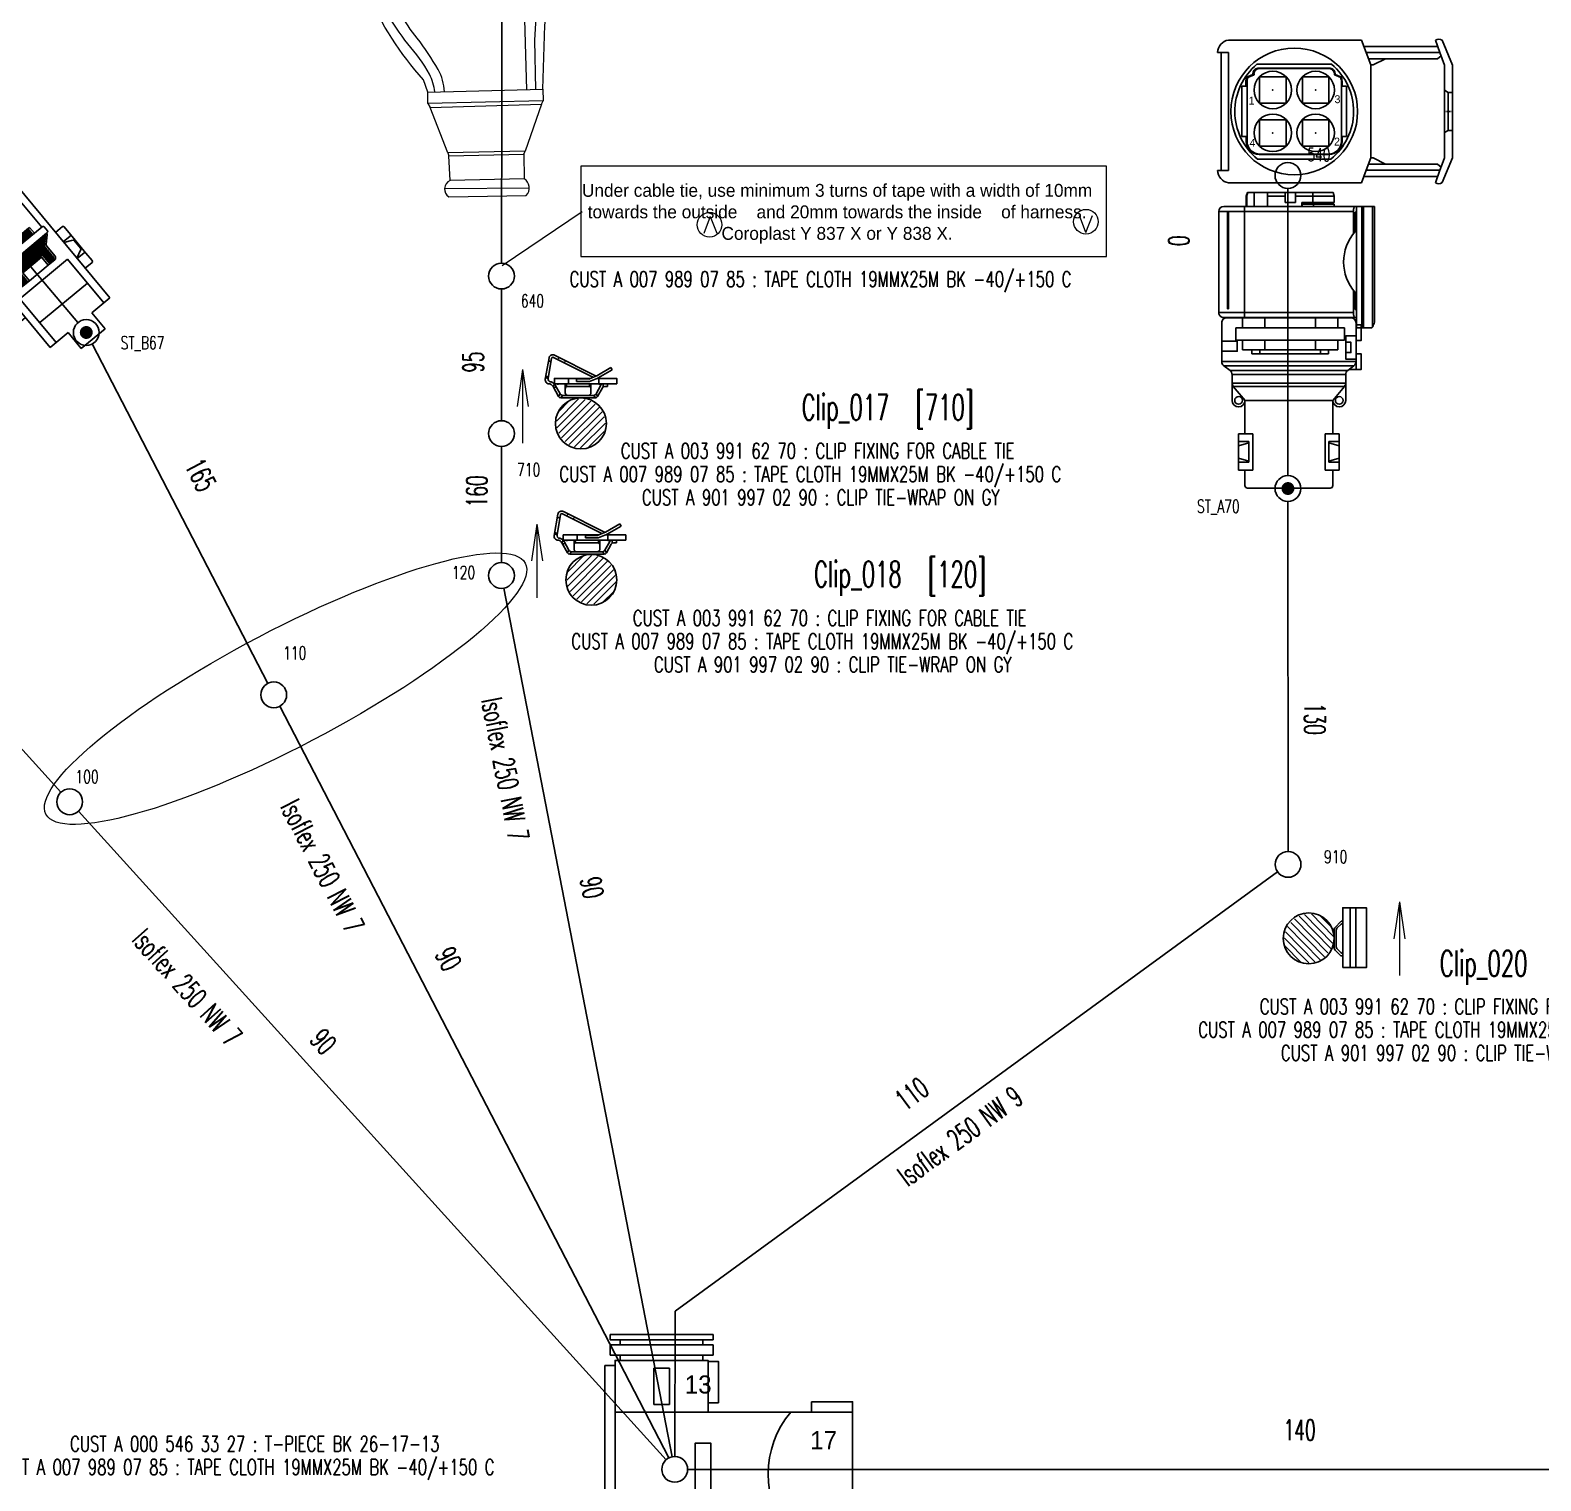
# Model space of a CAD drawing. Extents: x 69 to 1887, y 24 to 936.
# Drawn here: x 233.1 to 525.7, y 458.8 to 739.8 of the extents above; entities that cross this region are included whole.
import ezdxf

# ---------------------------------------------------------------- set-up
doc = ezdxf.new("R2010")
doc.units = 0
doc.linetypes.add('DOT', pattern=[0.25, 0, -0.25])
doc.layers.get('0').update_dxf_attribs({"linetype": 'CONTINUOUS'})
for name, color, linetype in [('LAYER_0', 7, 'CONTINUOUS'), ('SELECTION', 7, 'CONTINUOUS'), ('SYMBOLS', 7, 'CONTINUOUS')]:
    doc.layers.add(name, color=color, linetype=linetype)
doc.styles.add('HS-BUNDLE-DIMENSION', font='ROMANS.SHX', dxfattribs={"width": 0.6, "height": 4})
doc.styles.add('HS-COMP-DESCRIPTION', font='ROMANS.SHX', dxfattribs={"width": 0.6, "height": 5})
doc.styles.add('HS-NODE', font='ROMANS.SHX', dxfattribs={"width": 0.7, "height": 2.5})
doc.styles.add('HS-PART-NO', font='ROMANS.SHX', dxfattribs={"width": 0.7, "height": 3})
doc.linetypes.add('ISOFLEX 250 NW 7', pattern='A,0.0001,-0.35,["=",Standard,S=1,R=0,X=-0.35,Y=-0.5],-0.35', length=0.7001)
doc.linetypes.add('ISOFLEX 250 NW 9', pattern='A,0.0001,-0.35,["=",Standard,S=1,R=0,X=-0.35,Y=-0.5],-0.35', length=0.7001)
doc.linetypes.add('PFA Top 260 NW 17', pattern='A,0.0001,-0.2,[132,ltypeshp.shx,S=0.2,R=0,X=-0.2,Y=0],-0.2', length=0.4001)

# ---------------------------------------------------------------- blocks, each defined once
blk = doc.blocks.new('P00110871B')
at = {"layer": 'LAYER_0', "color": 7}
for points in [[(6.69, 6.1), (6.88, 5.66)], [(7.48, 6.03), (6.96, 6.27)], [(7.48, 6.03), (8.5, 6.03), (8.5, -0.9)], [(8.65, 7.73), (8.48, 7.21)], [(8.53, 7.2), (8.96, 7.16)], [(8.97, 7.67), (8.79, 7.18)], [(11.94, 7.15), (11.76, 6.67)], [(2.58, -3.16), (-3.96, 3.38)], [(-3.29, 4.12), (3.31, -2.48)], [(3.9, -1.65), (-2.46, 4.7)], [(-1.46, 5.13), (4.32, -0.66)], [(4.53, 0.55), (-0.26, 5.34)], [(1.35, 5.14), (4.34, 2.15)], [(4.74, 4.78), (4.74, -1.91)], [(5.24, 4.48), (4.74, 4.78)], [(5, 5.22), (5.5, 4.92)], [(5.24, 4.48), (5.24, -1.61)], [(5.5, 4.92), (7.2, 5.83)], [(7.48, 3.68), (6.91, 3.69)], [(6.98, -0.57), (6.98, 3.43)], [(7.49, 5.75), (7.41, 5.49)], [(8.5, 3.31), (7.48, 3.31)], [(11.94, 3.8), (11.56, 4.17)], [(12.56, 5.03), (12.18, 5.41)], [(-4.95, 0.13), (-0.68, -4.14)], [(0.64, -4.05), (-4.85, 1.44)], [(-4.5, 2.51), (1.7, -3.69)], [(7.9, -0.76), (7.9, 1.71)], [(7.9, 1.71), (8.4, 1.71)], [(8.4, 0.08), (8.4, 1.71)], [(8.4, 0.08), (8.4, -0.66)], [(-2.61, -3.62), (-4.43, -1.8)], [(4.74, -1.91), (5.24, -1.61)], [(5.5, -2.05), (5, -2.35)], [(5.5, -2.05), (7.2, -2.97)], [(7.48, -0.82), (6.91, -0.81)], [(7.43, -2.9), (7.48, -3.06)], [(8.5, -2.59), (7.48, -2.59)], [(8.59, -2.38), (7.9, -0.76)], [(8.63, -1.2), (8.4, -0.64)], [(8.5, -3.16), (8.5, -2.18)], [(8.59, -2.38), (8.62, -2.45)], [(9.05, -2.19), (8.63, -1.2)], [(8.93, -1.07), (8.74, -1.46)], [(7.48, -3.42), (6.88, -3.42)], [(6.97, -4.27), (6.97, -3.71)], [(6.97, -4.27), (7.48, -4.27)], [(8.5, -3.16), (8.5, -6.07), (7.98, -6.07)]]:
    blk.add_lwpolyline(points, dxfattribs=at)
blk.add_circle((-0.21, 0.59), 4.93, dxfattribs=at)
for centre, radius, start, end in [((6.67, 6.91), 1.2, 296.11, 348.06), ((8.36, 6.71), 0.517, 70.193, 185.14), ((5.24, 4.78), 0.5, 118.52, 180), ((5.74, 4.48), 0.5, 118.46, 180), ((6.48, 3.43), 0.5, 0, 90), ((7.89, 5.35), 0.5, 163.91, 212.2), ((5.24, -1.91), 0.5, 180, 241.62), ((5.74, -1.61), 0.5, 180, 241.59), ((6.48, -0.57), 0.5, 270, 0), ((7.9, -2.73), 0.5, 147.09, 200.58), ((6.47, -3.71), 0.5, 0, 61.508), ((6.98, -3.42), 0.5, 0, 61.501)]:
    blk.add_arc(centre, radius, start, end, dxfattribs=at)
at = {"layer": 'SYMBOLS', "color": 7}
for points in [[(5, 5.22), (6.96, 6.27)], [(7.48, -0.82), (7.48, 6.03)], [(8.36, 7.78), (12.5, 7.05)], [(12.58, 6.2), (8.93, -1.07)], [(8.96, 7.16), (12.4, 6.56)], [(13.03, 5.98), (9.04, -1.94)], [(5.74, 3.93), (6.48, 3.93)], [(6.48, 3.93), (7.23, 3.93)], [(5, -2.35), (6.71, -3.27)], [(5.74, -1.07), (6.48, -1.07)], [(6.48, -1.07), (7.23, -1.07)], [(7.48, -3.42), (7.48, -0.82)], [(10.2, -5.18), (8.62, -2.45)], [(9.05, -2.19), (10.63, -4.93)], [(7.48, -4.29), (7.48, -3.42)], [(7.48, -6.07), (7.48, -4.29)], [(10.63, -4.93), (10.2, -5.18)], [(7.48, -6.07), (7.98, -6.07)]]:
    blk.add_lwpolyline(points, dxfattribs=at)
for centre, radius, start, end in [((6.48, 7.15), 1, 298.59, 0), ((8.23, 7.04), 0.75, 80.086, 180), ((12.36, 6.31), 0.25, 333.3, 79.721), ((12.36, 6.32), 0.75, 333.24, 79.392), ((5.74, 3.43), 0.5, 90, 180), ((7.23, 3.68), 0.25, 0, 90), ((5.74, -0.57), 0.5, 180, 270), ((7.23, -0.82), 0.25, 270, 0), ((9.27, -2.06), 0.25, 152.08, 210.08)]:
    blk.add_arc(centre, radius, start, end, dxfattribs=at)
blk = doc.blocks.new('P00110871A')
at = {"layer": 'LAYER_0', "color": 7}
for points in [[(-8.58, 4.35), (-8.58, 7.25), (-8.05, 7.25)], [(-9.12, 3.37), (-8.7, 2.39)], [(-8.66, 3.57), (-8.69, 3.63)], [(-8.66, 3.57), (-7.98, 1.95)], [(-8.58, 4.35), (-8.58, 3.37)], [(-8.58, 3.78), (-7.55, 3.78)], [(-7.04, 5.46), (-7.55, 5.46)], [(-7.55, 4.61), (-6.95, 4.61)], [(-7.5, 4.09), (-7.55, 4.24)], [(-5.58, 3.24), (-7.27, 4.16)], [(-7.04, 5.46), (-7.04, 4.9)], [(-5.58, 3.24), (-5.08, 3.54)], [(-4.81, 3.1), (-5.31, 2.8)], [(-4.81, -3.59), (-4.81, 3.1)], [(2.92, -3.46), (-3.62, 3.09)], [(-2.95, 3.82), (3.65, -2.77)], [(4.24, -1.95), (-2.12, 4.41)], [(-1.12, 4.83), (4.66, -0.95)], [(4.87, 0.25), (0.08, 5.04)], [(1.69, 4.84), (4.68, 1.85)], [(-9, 2.25), (-8.82, 2.65)], [(-8.7, 2.39), (-8.47, 1.83)], [(-7.55, -4.84), (-8.58, -4.84), (-8.58, 2.08)], [(-8.48, 1.11), (-8.48, 1.84)], [(-8.48, 1.11), (-8.48, -0.52)], [(-7.98, 1.95), (-7.98, -0.52)], [(-7.55, 2), (-6.98, 2)], [(-7.05, 1.75), (-7.05, -2.25)], [(-5.31, -3.29), (-5.31, 2.8)], [(0.98, -4.34), (-4.51, 1.15)], [(-4.16, 2.21), (2.04, -3.99)], [(-12.01, -2.62), (-11.64, -2.99)], [(-8.58, -2.13), (-7.55, -2.13)], [(-7.98, -0.52), (-8.48, -0.52)], [(-7.55, -2.5), (-6.98, -2.5)], [(-4.61, -0.17), (-0.34, -4.44)], [(-2.27, -3.92), (-4.09, -2.1)], [(-12.63, -3.85), (-12.26, -4.22)], [(-12.01, -5.96), (-11.83, -5.48)], [(-7.56, -4.56), (-7.48, -4.3)], [(-7.55, -4.84), (-7.03, -5.09)], [(-5.58, -3.73), (-7.27, -4.65)], [(-6.76, -4.92), (-6.95, -4.48)], [(-5.08, -4.03), (-5.58, -3.73)], [(-5.31, -3.29), (-4.81, -3.59)], [(-9.04, -6.48), (-8.86, -5.99)], [(-8.6, -6.01), (-9.03, -5.98)], [(-8.72, -6.54), (-8.55, -6.03)]]:
    blk.add_lwpolyline(points, dxfattribs=at)
blk.add_circle((0.13, 0.3), 4.93, dxfattribs=at)
for centre, radius, start, end in [((-7.97, 3.91), 0.5, 327.09, 20.58), ((-7.05, 4.61), 0.5, 180, 241.5), ((-6.54, 4.9), 0.5, 180, 241.51), ((-5.81, 2.8), 0.5, 0, 61.592), ((-5.31, 3.1), 0.5, 0, 61.621), ((-6.55, 1.75), 0.5, 90, 180), ((-6.55, -2.25), 0.5, 180, 270), ((-8.43, -5.52), 0.517, 250.19, 5.1387), ((-6.74, -5.72), 1.2, 116.11, 168.06), ((-7.96, -4.16), 0.5, 343.91, 32.195), ((-5.81, -3.29), 0.5, 298.46, 0), ((-5.31, -3.59), 0.5, 298.52, 0)]:
    blk.add_arc(centre, radius, start, end, dxfattribs=at)
at = {"layer": 'SYMBOLS', "color": 7}
for points in [[(-10.7, 6.11), (-10.27, 6.36)], [(-9.12, 3.37), (-10.7, 6.11)], [(-10.27, 6.36), (-8.69, 3.63)], [(-7.55, 7.25), (-8.05, 7.25)], [(-7.55, 7.25), (-7.55, 5.47)], [(-13.1, -4.8), (-9.12, 3.13)], [(-7.55, 5.47), (-7.55, 4.61)], [(-7.55, 4.61), (-7.55, 2)], [(-5.08, 3.54), (-6.78, 4.46)], [(-12.65, -5.01), (-9, 2.25)], [(-7.55, 2), (-7.55, -4.84)], [(-6.55, 2.25), (-7.3, 2.25)], [(-5.81, 2.25), (-6.55, 2.25)], [(-6.55, -2.75), (-7.3, -2.75)], [(-5.81, -2.75), (-6.55, -2.75)], [(-9.03, -5.98), (-12.48, -5.37)], [(-5.08, -4.03), (-7.03, -5.09)], [(-8.43, -6.59), (-12.57, -5.86)]]:
    blk.add_lwpolyline(points, dxfattribs=at)
for centre, radius, start, end in [((-9.34, 3.25), 0.25, 332.08, 30.084), ((-7.3, 2), 0.25, 90, 180), ((-5.81, 1.75), 0.5, 0, 90), ((-7.3, -2.5), 0.25, 180, 270), ((-5.81, -2.25), 0.5, 270, 0), ((-12.44, -5.13), 0.75, 153.24, 259.39), ((-12.43, -5.13), 0.25, 153.3, 259.72), ((-8.3, -5.85), 0.75, 260.09, 0), ((-6.55, -5.97), 1, 118.59, 180)]:
    blk.add_arc(centre, radius, start, end, dxfattribs=at)
blk = doc.blocks.new('P00110871F')
at = {"layer": 'LAYER_0', "color": 7}
for points in [[(-9.64, -0.22), (-4.9, 4.62)], [(-6.51, 4.4), (-9.47, 1.39)], [(-3.69, 4.42), (-9.42, -1.42)], [(-8.99, -2.41), (-2.7, 4.01)], [(-1.86, 3.43), (-8.39, -3.23)], [(0.19, 2.14), (1.17, 3.11)], [(1.52, 3.26), (1.7, 3.26)], [(1.7, 5.52), (1.7, -6.06), (6.27, -6.06), (6.27, 5.52), (1.7, 5.52)], [(3.12, 5.52), (3.12, -6.06), (4.25, -6.06), (4.25, 5.52), (3.12, 5.52)], [(-7.65, -3.9), (-1.18, 2.7)], [(-0.63, 1.83), (-6.77, -4.43)], [(-5.7, -4.77), (-0.27, 0.77)], [(0.05, 1.78), (0.05, -1.91)], [(0.43, 1.5), (0.43, -1.74)], [(0.57, 1.85), (1.33, 2.61)], [(-0.16, -0.54), (-4.39, -4.86)], [(-2.46, -4.32), (-0.66, -2.48)], [(0.19, -2.26), (1.3, -3.37)], [(0.57, -2.09), (1.36, -2.87)]]:
    blk.add_lwpolyline(points, dxfattribs=at)
blk.add_circle((-4.9, -0.13), 4.93, dxfattribs=at)
for centre, start, end in [((1.52, 2.76), 90, 135), ((0.55, 1.78), 135, 180), ((0.93, 1.5), 135, 180), ((1.69, 2.26), 90, 135), ((0.55, -1.91), 180, 224.91), ((0.93, -1.74), 180, 224.89), ((1.71, -2.51), 225.14, 270), ((1.66, -3.01), 225.06, 270)]:
    blk.add_arc(centre, 0.5, start, end, dxfattribs=at)
blk = doc.blocks.new('CONV_T_JNTS_41', base_point=(117.28, 123.03))
at = {"layer": 'LAYER_0', "color": 7}
for points in [[(101.28, 137.84), (103.28, 137.84), (103.28, 145.84), (101.28, 145.84), (101.28, 137.84)], [(127.28, 133.84), (127.28, 145.84), (103.28, 145.84), (103.28, 133.84)], [(129.28, 137.84), (127.28, 137.84), (127.28, 145.84), (129.28, 145.84), (129.28, 137.84)], [(92.284, 133.84), (100.28, 133.84), (100.28, 135.84), (92.284, 135.84), (92.284, 133.84)], [(103.28, 133.84), (92.284, 133.84), (92.284, 99.84), (127.28, 99.84), (127.28, 133.84)], [(109.28, 115.34), (121.28, 115.34), (121.28, 118.34), (109.28, 118.34), (109.28, 115.34)], [(127.28, 99.84), (137.28, 99.84), (137.28, 117.84), (127.28, 117.84), (127.28, 99.84)], [(129.1, 117.84), (137.1, 117.84), (137.1, 119.84), (129.1, 119.84), (129.1, 117.84)], [(137.28, 117.84), (137.28, 116.84)], [(138.28, 116.84), (138.28, 118.84)], [(138.28, 118.84), (140.28, 118.84)], [(140.28, 118.84), (140.28, 116.84)], [(141.28, 116.84), (141.28, 118.84)], [(141.28, 118.84), (142.28, 118.84)], [(142.28, 118.84), (142.28, 98.84)], [(137.28, 116.84), (138.28, 116.84)], [(138.28, 116.84), (138.28, 100.84)], [(140.28, 116.84), (141.28, 116.84)], [(140.28, 100.84), (140.28, 116.84)], [(141.28, 116.84), (141.28, 100.84)], [(128.78, 107.34), (135.78, 107.34), (135.78, 110.34), (128.78, 110.34), (128.78, 107.34)], [(92.284, 97.84), (136.28, 97.84), (136.28, 99.84), (92.284, 99.84), (92.284, 97.84)], [(137.28, 99.839), (137.28, 100.84)], [(137.28, 100.84), (138.28, 100.84)], [(138.28, 100.84), (138.28, 98.84)], [(140.28, 98.84), (140.28, 100.84)], [(140.28, 100.84), (141.28, 100.84)], [(141.28, 100.84), (141.28, 98.84)], [(138.28, 98.84), (140.28, 98.84)], [(141.28, 98.84), (142.28, 98.84)]]:
    blk.add_lwpolyline(points, dxfattribs=at)
blk.add_circle((101.28, 116.84), 3, dxfattribs=at)
blk.add_arc((115.28, 148.21), 18.725, 230.14, 309.87, dxfattribs=at)
blk = doc.blocks.new('492155020')
at = {"layer": 'LAYER_0', "color": 7}
blk.add_blockref('CONV_T_JNTS_41', (-5.51, 5.86), dxfattribs=at)
blk = doc.blocks.new('AMP12_36', base_point=(136.88, 145.34))
at = {"layer": 'LAYER_0', "color": 7}
for points in [[(121.42, 172.36), (96.551, 172.36)], [(121.42, 172.36), (146.95, 172.36)], [(96.551, 167.67), (92.398, 167.67)], [(93.778, 145.34), (93.778, 167.68)], [(96.551, 167.67), (96.551, 123.02)], [(121.42, 163.21), (107.3, 163.21)], [(108.06, 161.71), (134.58, 161.71)], [(108.5, 161.57), (134.33, 161.57)], [(121.42, 163.21), (135.54, 163.21)], [(150.39, 162.94), (150.39, 145.34)], [(178.35, 155.02), (178.35, 162.92)], [(181.36, 145.34), (181.33, 162.89)], [(101.62, 154.86), (101.62, 145.34)], [(103.3, 154.86), (101.62, 154.86)], [(103.1, 156.72), (103.1, 154.86)], [(105.75, 159.38), (103.37, 158.33)], [(103.53, 145.34), (103.53, 156.6)], [(106.18, 159.24), (103.8, 158.19)], [(106.18, 159.24), (106.18, 159.74)], [(136.66, 159.24), (139.03, 158.19)], [(136.66, 159.24), (139.03, 158.19)], [(136.9, 159.38), (139.27, 158.33)], [(136.9, 159.38), (139.27, 158.33)], [(139.3, 156.58), (139.3, 145.34)], [(139.53, 154.86), (141.21, 154.86)], [(139.54, 156.72), (139.54, 154.86)], [(141.21, 154.86), (141.21, 145.34)], [(178.36, 145.34), (178.35, 155.02)], [(179.7, 152.54), (178.37, 153.37)], [(179.7, 145.34), (179.7, 152.54)], [(179.7, 152.54), (181.35, 152.54)], [(93.778, 145.34), (93.778, 123)], [(101.62, 145.34), (101.62, 135.83)], [(103.53, 145.34), (103.53, 133.99)], [(139.3, 145.34), (139.3, 134.01)], [(141.21, 145.34), (141.21, 135.83)], [(150.39, 127.75), (150.39, 145.34)], [(178.36, 145.34), (178.35, 135.67)], [(179.7, 145.34), (179.7, 138.15)], [(181.36, 145.34), (181.33, 127.8)], [(179.7, 138.15), (178.37, 137.32)], [(179.7, 138.15), (181.35, 138.15)], [(101.62, 135.83), (103.3, 135.83)], [(103.2, 135.83), (103.2, 134.01)], [(141.21, 135.83), (139.53, 135.83)], [(139.54, 135.83), (139.54, 134.01)], [(178.35, 135.67), (178.35, 127.76)], [(121.42, 127.3), (107.52, 127.3)], [(108.22, 129.02), (134.58, 129.02)], [(134.32, 129.1), (108.45, 129.1)], [(121.42, 127.3), (135.31, 127.3)], [(96.551, 123.02), (92.398, 123.02)], [(121.42, 118.33), (96.551, 118.33)], [(121.42, 118.33), (146.95, 118.33)]]:
    blk.add_lwpolyline(points, dxfattribs=at)
at = {"layer": 'LAYER_0', "color": 7, "linetype": 'DOT'}
blk.add_lwpolyline([(178.36, 145.34), (181.36, 145.34)], dxfattribs=at)
blk.add_lwpolyline([(178.36, 145.34), (181.36, 145.34)], dxfattribs=at)
at = {"layer": 'LAYER_0', "color": 7}
blk.add_circle((121.42, 145.34), 24.017, dxfattribs=at)
for centre, radius, start, end in [((97.123, 167.67), 4.725, 97.041, 180.04), ((122.2, 145.34), 23.278, 129.84, 230.9), ((107.83, 159.63), 2.097, 83.646, 176.56), ((108.26, 159.49), 2.097, 83.646, 176.56), ((134.57, 159.49), 2.097, 3.4424, 96.354), ((134.82, 159.63), 2.097, 3.4424, 96.354), ((120.63, 145.34), 23.278, 309.13, 50.152), ((110.82, 156.25), 7.732, 164.43, 176.55), ((111.25, 156.11), 7.732, 164.43, 176.55), ((107.83, 159.63), 2.097, 176.56, 186.84), ((108.26, 159.49), 2.097, 176.56, 186.84), ((134.57, 159.49), 2.097, 353.16, 3.4424), ((134.82, 159.63), 2.097, 353.16, 3.4424), ((131.58, 156.11), 7.732, 3.4502, 15.569), ((131.83, 156.25), 7.732, 3.4502, 15.569), ((108.2, 134.02), 5, 180.1, 269.61), ((108.53, 134.12), 5, 180.1, 269.61), ((134.3, 134.12), 5, 270.39, 359.9), ((134.54, 134.02), 5, 270.39, 359.9), ((97.123, 123.02), 4.725, 179.96, 262.96)]:
    blk.add_arc(centre, radius, start, end, dxfattribs=at)
for p in [(113.3, 153.46), (129.54, 153.46), (113.3, 137.22), (129.54, 137.22)]:
    blk.add_point(p, dxfattribs=at)
at = {"layer": 'SYMBOLS', "color": 7}
for points in [[(148.67, 167.65), (146.95, 172.36)], [(176.63, 167.63), (174.91, 172.35)], [(177.42, 172.31), (181.33, 162.89)], [(147.81, 170.01), (175.76, 170.01)], [(150.39, 162.94), (148.67, 167.65)], [(148.67, 167.65), (176.62, 167.65)], [(175.76, 165.3), (177.06, 166.47)], [(177.48, 165.3), (176.63, 167.63)], [(149.51, 165.3), (175.76, 165.3)], [(150.39, 162.94), (151.27, 162.94)], [(151.27, 162.94), (156, 165.3)], [(178.35, 162.92), (177.48, 165.3)], [(108.3, 148.46), (118.3, 148.46), (118.3, 158.46), (108.3, 158.46), (108.3, 148.46)], [(124.53, 148.46), (134.54, 148.46), (134.54, 158.46), (124.53, 158.46), (124.53, 148.46)], [(108.3, 132.22), (118.3, 132.22), (118.3, 142.22), (108.3, 142.22), (108.3, 132.22)], [(124.53, 132.22), (134.54, 132.22), (134.54, 142.22), (124.53, 142.22), (124.53, 132.22)], [(150.39, 127.75), (148.67, 123.04)], [(150.39, 127.75), (151.27, 127.75)], [(151.27, 127.75), (156, 125.39)], [(177.42, 118.38), (181.33, 127.8)], [(178.35, 127.76), (177.48, 125.39)], [(148.67, 123.04), (146.95, 118.33)], [(147.81, 120.68), (175.76, 120.68)], [(148.67, 123.04), (176.62, 123.04)], [(149.51, 125.39), (175.76, 125.39)], [(176.63, 123.05), (174.91, 118.34)], [(175.76, 125.39), (177.06, 124.22)], [(177.48, 125.39), (176.63, 123.05)]]:
    blk.add_lwpolyline(points, dxfattribs=at)
for centre in [(113.3, 153.46), (129.54, 153.46), (113.3, 137.22), (129.54, 137.22)]:
    blk.add_circle(centre, 7.12, dxfattribs=at)
for centre, start, end in [((176.14, 170.56), 53.946, 124.5), ((176.14, 120.13), 235.5, 306.05)]:
    blk.add_arc(centre, 2.168, start, end, dxfattribs=at)
at = {"layer": 'LAYER_0', "color": 7}
for s, p in [('1', (104.15, 147.94)), ('3', (136.68, 148.47)), ('4', (104.49, 131.96)), ('2', (136.49, 132.42))]:
    blk.add_text(s, height=3, dxfattribs=at).set_placement(p)
blk = doc.blocks.new('418105050')
at = {"color": 7, "linetype": 'Continuous'}
for p, q in [((-16.8, 0.75), (-17, 0)), ((-17, -1.95), (-17, 0)), ((-17, 0), (-16.92, 0)), ((-0.2, 0.75), (-16.8, 0.75)), ((-15.5, 0.75), (-15.5, -1.95)), ((-12.9, -1.95), (-12.9, 0.75)), ((-12.9, 0), (-9.5, 0)), ((-9.5, 0.75), (-9.5, -1.2)), ((-7.5, 0.75), (-7.5, -1.2)), ((-7.5, 0), (0, 0)), ((-4.1, 0.75), (-4.1, -1.2)), ((-0.2, 0.75), (0, 0)), ((0, -1.2), (0, 0)), ((-21.35, -1.95), (7.85, -1.95)), ((-17.35, -1.95), (-17.35, -23.5)), ((-16.92, -1.95), (-16.92, 0)), ((-7.5, -1.2), (-9.5, -1.2)), ((0, -1.2), (-6.25, -1.2)), ((-6.25, -1.95), (-6.25, -1.2)), ((0, -1.5), (-6.2, -1.5)), ((-6.2, -1.5), (-6.2, -1.95)), ((-4, -1.5), (-4, -1.95)), ((-3.9, -1.2), (-3.9, -1.5)), ((-2, -1.2), (-2, -1.5)), ((0, -1.5), (0, -1.95)), ((4.35, -25.5), (4.35, -1.95)), ((5.35, -1.95), (5.35, -25.5)), ((5.72, -1.95), (5.72, -25.5)), ((7.43, -1.95), (7.43, -25.31)), ((7.85, -1.95), (7.85, -23.9)), ((-22.35, -2.95), (3.75, -2.95)), ((-22.35, -3.45), (-22.35, -2.95)), ((-22.35, -22.5), (-22.35, -3.45)), ((-22.35, -3.45), (-22.35, -3.45)), ((-20.65, -21.8), (-20.65, -3.05)), ((-20.65, -3.05), (-20.48, -3.05)), ((-20.48, -21.8), (-20.48, -3.05)), ((3.75, -2.95), (3.75, -7.19)), ((4.35, -3.05), (4.07, -3.05)), ((4.07, -3.05), (4.07, -6.81)), ((3.75, -18.26), (3.75, -22.5)), ((4.07, -18.64), (4.07, -21.9)), ((3.75, -22.5), (-22.35, -22.5)), ((-20.48, -21.8), (-20.65, -21.8)), ((4.35, -21.8), (4.07, -21.8)), ((4.35, -21.9), (4.07, -21.9)), ((4.35, -23.5), (-21.34, -23.5)), ((2, -25.5), (-19, -25.5)), ((-19, -25.5), (-19, -27.9)), ((-17.75, -23.5), (-17.75, -25.5)), ((-13.39, -23.5), (-13.39, -25.5)), ((-3.61, -23.5), (-3.61, -25.5)), ((0.75, -23.5), (0.75, -25.5)), ((2, -25.5), (2, -27.9)), ((7.31, -25.5), (4.35, -25.5)), ((2, -27.9), (-19, -27.9)), ((-17.75, -27.9), (-17.75, -29.75)), ((-13.39, -27.9), (-13.39, -29.75)), ((-3.61, -27.9), (-3.61, -29.75)), ((0.75, -27.9), (0.75, -29.75)), ((0.75, -29.75), (-17.75, -29.75)), ((-15.9, -29.75), (-15.9, -30.5)), ((-1.1, -30.5), (-15.9, -30.5)), ((-14.4, -29.75), (-14.4, -30.5)), ((-2.6, -29.75), (-2.6, -30.5)), ((-1.1, -29.75), (-1.1, -30.5))]:
    blk.add_line(p, q, dxfattribs=at)
for centre, radius, start, end in [((-21.35, -2.95), 1, 90, 180), ((10.85, -12.73), 9, 138.88, 221.12)]:
    blk.add_arc(centre, radius, start, end, dxfattribs=at)
for points, start_tangent, end_tangent in [([(-16.72, 0.75), (-16.78, 0.5), (-16.85, 0.25), (-16.92, 0)], (-0.264057, -0.964507), (-0.263542, -0.964648)), ([(4.07, -1.95), (3.98, -1.99), (3.91, -2.09), (3.84, -2.25), (3.79, -2.46), (3.76, -2.7), (3.75, -2.95)], (-1, 0), (0, -1)), ([(-21.34, -23.5), (-21.6, -23.47), (-21.85, -23.37), (-22.05, -23.21), (-22.21, -23), (-22.31, -22.76), (-22.35, -22.5)], (-1, 0), (0, 1)), ([(-22.35, -22.5), (-22.31, -22.76), (-22.31, -22.78)], (0, -1), (0.280583, -0.95983)), ([(3.75, -22.5), (3.76, -22.75), (3.79, -22.99), (3.84, -23.2), (3.91, -23.36), (3.98, -23.46), (4.07, -23.5)], (0, -1), (1, 0)), ([(-21.6, -23.47), (-21.34, -23.5)], (0.966808, -0.255504), (1, 0)), ([(7.31, -25.5), (7.35, -25.44), (7.39, -25.37), (7.43, -25.31)], (0.542326, 0.840168), (0.517836, 0.85548)), ([(7.43, -25.31), (7.66, -24.85), (7.8, -24.38), (7.85, -23.9)], (0.517836, 0.85548), (0, 1))]:
    blk.add_spline(points, degree=3, dxfattribs=dict(at, start_tangent=start_tangent, end_tangent=end_tangent))
at = {"layer": 'LAYER_0', "color": 7, "xscale": 0.511212259280793, "yscale": 0.511212259280793, "zscale": 0.511212259280793}
blk.add_blockref('AMP12_36', (0.19, 16.44), dxfattribs=at)
blk = doc.blocks.new('COVER_86', base_point=(148.63, 103.23))
at = {"layer": 'SELECTION', "color": 7}
for points in [[(132.13, 111.23), (132.13, 114.73)], [(135.72, 115.73), (133.13, 115.73)], [(136.53, 115.73), (136.53, 116.73), (133.53, 116.73), (133.53, 115.73), (136.53, 115.73)], [(140.13, 115.73), (135.63, 115.73), (135.63, 113.73), (140.13, 113.73), (140.13, 115.73)], [(140.63, 115.73), (135.72, 115.73)], [(138.88, 113.73), (138.88, 114.73), (136.88, 114.73), (136.88, 113.73), (138.88, 113.73)], [(142.13, 115.73), (142.13, 116.73), (139.13, 116.73), (139.13, 115.73), (142.13, 115.73)], [(140.13, 113.73), (140.13, 115.73)], [(140.63, 115.73), (140.63, 102.73)], [(141.13, 115.73), (142.13, 115.73)], [(142.33, 114.13), (141.43, 115.33)], [(141.43, 115.33), (141.43, 102.73)], [(142.13, 115.73), (142.13, 114.73)], [(142.13, 114.73), (142.13, 114.39)], [(142.33, 114.13), (142.33, 102.73)], [(132.13, 111.23), (132.13, 102.73)], [(144.77, 113.73), (143.13, 113.73)], [(143.13, 113.73), (143.13, 102.73)], [(148.14, 113.73), (144.77, 113.73)], [(144.77, 113.73), (144.77, 102.73)], [(148.13, 111.23), (145.42, 113.49)], [(145.42, 113.49), (145.42, 102.73)], [(148.13, 111.23), (148.13, 102.73)], [(153.63, 111.23), (148.13, 111.23), (148.13, 111.23)], [(153.63, 111.23), (154.63, 111.23)], [(154.63, 111.2), (154.63, 112.48)], [(154.63, 112.48), (161.63, 112.48)], [(154.63, 109.73), (154.63, 111.2)], [(156.13, 112.48), (156.13, 110.48)], [(160.13, 112.48), (156.13, 112.48)], [(156.38, 110.48), (156.92, 112.48)], [(159.88, 110.48), (159.35, 112.48)], [(160.13, 110.48), (160.13, 110.48), (160.13, 112.48), (160.13, 112.48)], [(161.63, 111.2), (161.63, 112.48)], [(162.63, 111.23), (161.63, 111.23)], [(161.63, 109.73), (161.63, 111.2)], [(164.63, 111.23), (162.63, 111.23)], [(161.63, 109.73), (154.63, 109.73)], [(156.13, 110.48), (160.13, 110.48)], [(165.13, 102.71), (165.13, 110.73)], [(132.13, 94.23), (132.13, 102.73)], [(140.63, 89.728), (140.63, 102.73)], [(141.43, 90.131), (141.43, 102.73)], [(142.33, 91.329), (142.33, 102.73)], [(143.13, 91.73), (143.13, 102.73)], [(144.77, 91.73), (144.77, 102.73)], [(145.42, 91.967), (145.42, 102.73)], [(148.13, 94.23), (148.13, 102.73)], [(165.13, 102.74), (165.13, 94.727)], [(132.13, 94.23), (132.13, 90.728)], [(148.13, 94.23), (145.42, 91.965)], [(153.63, 94.227), (148.13, 94.227), (148.13, 94.23)], [(153.63, 94.227), (154.63, 94.227)], [(154.63, 95.727), (154.63, 94.261)], [(161.63, 95.727), (154.63, 95.727)], [(154.63, 94.261), (154.63, 92.98)], [(156.13, 92.98), (156.13, 94.98)], [(156.13, 94.98), (160.13, 94.98)], [(156.38, 94.98), (156.92, 92.98)], [(159.88, 94.98), (159.35, 92.98)], [(160.13, 94.98), (160.13, 94.98), (160.13, 92.98), (160.13, 92.98)], [(161.63, 95.727), (161.63, 94.261)], [(161.63, 94.261), (161.63, 92.98)], [(162.63, 94.227), (161.63, 94.227)], [(164.63, 94.227), (162.63, 94.227)], [(136.63, 89.728), (138.63, 89.728), (138.63, 92.729), (136.63, 92.729), (136.63, 89.728)], [(142.33, 91.329), (141.43, 90.131)], [(144.77, 91.73), (143.13, 91.73)], [(148.14, 91.73), (144.77, 91.73)], [(154.63, 92.98), (161.63, 92.98)], [(160.13, 92.98), (156.13, 92.98)], [(135.72, 89.728), (133.13, 89.728)], [(140.63, 89.728), (135.72, 89.728)]]:
    blk.add_lwpolyline(points, dxfattribs=at)
for centre in [(148.14, 112.48), (148.14, 92.98)]:
    blk.add_circle(centre, 0.75, dxfattribs=at)
for centre, radius, start, end in [((133.13, 114.73), 1, 90, 180), ((140.63, 114.73), 1, 36.687, 90), ((143.13, 114.73), 1, 216.8, 270), ((144.77, 112.73), 1, 49.727, 90), ((148.14, 112.48), 1.25, 270, 90), ((164.63, 110.73), 0.5, 0, 90), ((148.14, 92.98), 1.25, 270, 90), ((164.63, 94.727), 0.5, 270, 0), ((133.13, 90.728), 1, 180, 270), ((143.13, 90.73), 1, 90, 143.2), ((144.77, 92.73), 1, 270, 310.27), ((140.63, 90.728), 1, 270, 323.31)]:
    blk.add_arc(centre, radius, start, end, dxfattribs=at)
blk = doc.blocks.new('418889530')
at = {"layer": 'SELECTION', "color": 7}
blk.add_blockref('COVER_86', (-1.04, 0.26), dxfattribs=at)
blk = doc.blocks.new('P00132761')
at = {"color": 7, "lineweight": 20}
for points in [[(36.77, 119.05, -0.578592), (38.81, 121.53), (49.46, 110.95, -0.478009), (46.92, 108.88, -1.84587)], [(21.81, 109.68), (19.56, 108.5, 0.082731), (0, 103.79, 0.087425), (-10.18, 96.5, 0.168986), (-18.71, 72.13), (-19.09, 60.37)], [(22.79, 108.7, -0.096624), (19.67, 106.95, -0.063917), (12.59, 105.6, 0.031523), (5.25, 103.98, 0.057114), (0, 102.03, 0.064038), (-4.52, 99.55, 0.05864), (-10.98, 92.91, 0.086975), (-14.88, 83.74, 0.07624), (-17.72, 67.04), (-17.72, 60.37)], [(24.1, 107.38, -0.120325), (20.26, 105.13, -0.032667), (13.12, 103.52, 0.100027), (2, 99.94, 0.108841), (-5.14, 94.61, 0.108078), (-10.24, 85.96, 0.055869), (-13.4, 68.32), (-13.4, 60.37)], [(35.34, 96.08), (22.43, 83.27), (20.55, 81.41, 0.11583), (12.98, 69.32, 0.05341), (11.52, 62.83), (11.52, 29.35)], [(36.59, 94.82), (29.85, 88.05), (24.11, 81.35), (21.17, 77.12, 0.074506), (16.81, 68.34, 0.058168), (15.78, 63.12), (15.78, 60.37)], [(37.57, 93.84), (29.23, 84.6), (25.17, 79.11, 0.163107), (19.09, 60.37, 3.626211)], [(-22.33, 3.42), (-28.03, 3.43, -0.630207), (-30.05, 3.42), (-30.05, 3.42), (-33.39, 3.42, -3.328647), (-33.39, 5.2), (-30.09, 5.2, -0.859331), (-27.95, 5.2), (-27.95, 5.2), (-21.59, 5.2), (-21, 29.35), (0, 29.35)], [(22.33, 3.42), (28.03, 3.43, 0.630207), (30.05, 3.42), (30.05, 3.42), (33.39, 3.42, 3.328647), (33.39, 5.2), (30.09, 5.2, 0.859331), (27.95, 5.2), (27.95, 5.2), (21.59, 5.2), (21, 29.35), (0, 29.35)], [(0, 0), (-22.33, 0, -1), (-22.33, 3.42), (0, 3.42)], [(0, 0), (22.33, 0, 1), (22.33, 3.42), (0, 3.42)]]:
    blk.add_lwpolyline(points, format="xyb", dxfattribs=at)
for points in [[(37.07, 120.88), (48.87, 109.47)], [(43.59, 105.49), (46.92, 108.88), (36.77, 119.05), (33.34, 115.77)], [(39.39, 96.13), (43.37, 104.85), (32.74, 115.49), (24.23, 111.52)], [(32.74, 115.49), (33.34, 115.77), (43.59, 105.49), (43.37, 104.85)], [(21.81, 109.68), (37.57, 93.84), (39.16, 95.43), (23.37, 111.22), (21.81, 109.68)], [(23.36, 111.23), (24.23, 111.52), (39.39, 96.13), (39.16, 95.43)], [(-19.09, 60.37), (-19.09, 29.35)], [(-13.41, 29.35), (-13.41, 60.37), (-19.09, 60.37)], [(-17.75, 60.37), (-17.75, 29.35)], [(13.41, 60.37), (11.52, 60.37)], [(13.41, 29.35), (13.41, 60.37), (19.09, 60.37)], [(15.78, 60.37), (15.78, 29.35)], [(17.75, 60.37), (17.75, 29.35)], [(19.09, 60.37), (19.09, 29.35)], [(-12.14, 29.35), (-12.14, 3.42)], [(-8.33, 29.35), (-8.33, 3.42)], [(8.33, 29.35), (8.33, 3.42)], [(12.14, 29.35), (12.14, 3.42)], [(-21.59, 5.2), (-15.84, 5.2), (-15.84, 3.42)], [(-8.33, 3.42), (-8.33, 1.14)], [(8.33, 3.42), (8.33, 1.14)], [(21.59, 5.2), (15.84, 5.2), (15.84, 3.42)], [(-10.09, 1.7), (-1.63, 1.7)], [(0, 1.7), (-0.64, 1.7)], [(0, 1.7), (0.64, 1.7)], [(10.09, 1.7), (1.63, 1.7)]]:
    blk.add_lwpolyline(points, dxfattribs=at)
blk = doc.blocks.new('A$C3CD56516')
at = {"layer": 'LAYER_0', "color": 7}
for points in [[(11.05, 51.5), (17.05, 51.5)], [(11.05, 47.5), (11.05, 51.5)], [(17.05, 47.5), (17.05, 51.5)], [(6.55, 13.81), (6.55, 47.5)], [(6.55, 47.5), (11.05, 47.5)], [(8.05, 36.5), (8.05, 47.5)], [(17.05, 47.5), (21.55, 47.5)], [(20.05, 36.5), (20.05, 47.5)], [(21.55, 13.81), (21.55, 47.5)], [(8.05, 42.5), (20.05, 42.5)], [(4.55, 37.85), (4.55, 39.75)], [(6.55, 40), (4.8, 40)], [(21.55, 40), (23.3, 40)], [(23.55, 37.85), (23.55, 39.75)], [(4.55, 37.35), (4.55, 37.85)], [(4.55, 33.65), (4.55, 37.35)], [(4.75, 34.56), (4.75, 36.44)], [(6.55, 37.6), (4.8, 37.6)], [(4.89, 36.67), (6.55, 37.47)], [(8.05, 36.5), (20.05, 36.5)], [(21.55, 37.6), (23.3, 37.6)], [(23.21, 36.67), (21.55, 37.47)], [(23.35, 34.56), (23.35, 36.44)], [(23.55, 37.35), (23.55, 37.85)], [(23.55, 33.65), (23.55, 37.35)], [(4.55, 33.15), (4.55, 33.65)], [(4.55, 31.25), (4.55, 33.15)], [(6.55, 33.4), (4.8, 33.4)], [(4.89, 34.33), (6.55, 33.52)], [(9.55, 31.93), (9.55, 34.5)], [(9.8, 34.3), (11.42, 34.3)], [(11.42, 34.05), (9.8, 34.05)], [(9.8, 33.8), (11.42, 33.8)], [(11.42, 33.55), (9.8, 33.55)], [(9.8, 33.3), (11.42, 33.3)], [(11.42, 33.05), (9.8, 33.05)], [(9.8, 32.8), (18.3, 32.8)], [(18.3, 32.55), (9.8, 32.55)], [(9.8, 32.3), (18.3, 32.3)], [(11.42, 34.55), (9.81, 34.55)], [(9.92, 34.8), (11.42, 34.8)], [(10.05, 35), (11.67, 35)], [(11.67, 33), (11.67, 35)], [(11.67, 35), (16.42, 35)], [(11.67, 33), (16.42, 33)], [(16.42, 33), (16.42, 35)], [(16.42, 35), (18.05, 35)], [(16.67, 34.8), (18.17, 34.8)], [(18.28, 34.55), (16.67, 34.55)], [(16.67, 34.3), (18.3, 34.3)], [(18.3, 34.05), (16.67, 34.05)], [(16.67, 33.8), (18.3, 33.8)], [(18.3, 33.55), (16.67, 33.55)], [(16.67, 33.3), (18.3, 33.3)], [(18.3, 33.05), (16.67, 33.05)], [(18.55, 34.5), (18.55, 31.97)], [(23.21, 34.33), (21.55, 33.52)], [(21.55, 33.4), (23.3, 33.4)], [(23.55, 33.15), (23.55, 33.65)], [(23.55, 31.25), (23.55, 33.15)], [(6.55, 31), (4.8, 31)], [(7.55, 28.78), (7.55, 29.78)], [(7.95, 30.03), (7.8, 30.03)], [(20.15, 30.03), (7.95, 30.03)], [(9.41, 31.62), (8.08, 30.38)], [(19.89, 30.05), (8.2, 30.05)], [(8.29, 30.3), (19.81, 30.3)], [(19.58, 30.55), (8.52, 30.55)], [(8.79, 30.8), (19.31, 30.8)], [(19.04, 31.05), (9.05, 31.05)], [(9.32, 31.3), (18.78, 31.3)], [(18.51, 31.55), (9.59, 31.55)], [(9.76, 31.8), (18.33, 31.8)], [(18.3, 32.05), (9.8, 32.05)], [(18.71, 31.6), (19.99, 30.4)], [(20.3, 30.03), (20.15, 30.03)], [(20.55, 28.78), (20.55, 29.78)], [(21.55, 31), (23.3, 31)], [(9.8, 28.53), (7.8, 28.53)], [(7.95, 22.5), (7.95, 28.53)], [(9.8, 27.03), (9.8, 28.53)], [(18.3, 28.53), (9.8, 28.53)], [(18.3, 27.03), (9.8, 27.03)], [(10.05, 28.3), (18.05, 28.3)], [(18.05, 28.05), (10.05, 28.05)], [(10.05, 27.8), (18.05, 27.8)], [(18.05, 27.55), (10.05, 27.55)], [(10.05, 27.3), (18.05, 27.3)], [(18.05, 27.05), (10.05, 27.05)], [(18.3, 27.03), (18.3, 28.53)], [(20.3, 28.53), (18.3, 28.53)], [(20.15, 28.53), (20.15, 22.5)], [(8.92, 22), (8.45, 22)], [(9.42, 19), (9.42, 21.5)], [(18.67, 19), (18.67, 21.5)], [(19.65, 22), (19.17, 22)], [(5.55, 17.75), (6.55, 17.75)], [(18.67, 19), (9.42, 19)], [(21.55, 17.75), (22.55, 17.75)], [(3.68, 12.8), (6.55, 15.09)], [(4.05, 13.1), (4.05, 16.25)], [(6.55, 13.81), (7.82, 14.82)], [(7.82, 14.82), (9.69, 16.31)], [(18.41, 16.31), (20.27, 14.82)], [(20.27, 14.82), (21.55, 13.81)], [(21.55, 15.08), (24.42, 12.8)], [(24.05, 13.1), (24.05, 16.25)], [(3.3, 11), (3.3, 12.02)], [(3.42, 12.5), (24.66, 12.5)], [(24.8, 12.02), (24.8, 11)], [(0, 10.22), (2.9, 10.22)], [(0, 10.22), (0, 7.35)], [(1.3, 1.72), (1.3, 10.22)], [(1.43, 9), (26.65, 9)], [(1.7, 9.3), (2.9, 10.2)], [(24.93, 10.5), (3.17, 10.5)], [(26.4, 9.3), (25.16, 10.23)], [(1.3, 7.35), (0, 7.35)], [(1.3, 1), (1.3, 8.5)], [(3.3, 8), (1.3, 8)], [(3.3, 7), (1.3, 7)], [(1.58, 7), (1.58, 4.5)], [(2.8, 7), (2.8, 8)], [(3.3, 3.5), (3.3, 8)], [(24.8, 4), (24.8, 6.75)], [(24.8, 6.75), (26.8, 6.75)], [(26.05, 4), (26.05, 6.75)], [(26.8, 1), (26.8, 8.5)], [(1.3, 4.6), (0, 4.6)], [(0, 4.6), (0, 1.72)], [(3.3, 4.5), (1.3, 4.5)], [(3.3, 3.5), (1.3, 3.5)], [(2.8, 3.5), (2.8, 4.5)], [(24.8, 4), (26.8, 4)], [(0, 1.72), (1.3, 1.72)], [(2.3, 0), (25.8, 0)]]:
    blk.add_lwpolyline(points, dxfattribs=at)
for centre in [(5.59, 16.4), (22.51, 16.4)]:
    blk.add_circle(centre, 0.875, dxfattribs=at)
for centre, radius, start, end in [((4.8, 39.75), 0.25, 90, 180), ((23.3, 39.75), 0.25, 0, 90), ((4.8, 37.85), 0.25, 180, 270), ((5, 36.44), 0.25, 115.89, 180), ((23.1, 36.44), 0.25, 0, 64.107), ((23.3, 37.85), 0.25, 270, 0), ((4.8, 33.15), 0.25, 90, 180), ((5, 34.56), 0.25, 180, 244.07), ((10.05, 34.5), 0.5, 90, 180), ((18.05, 34.5), 0.5, 0, 90), ((23.1, 34.56), 0.25, 295.93, 0), ((23.3, 33.15), 0.25, 0, 90), ((4.8, 31.25), 0.25, 180, 270), ((7.8, 29.78), 0.25, 90, 180), ((8.45, 30.03), 0.5, 133.19, 180), ((9.05, 31.97), 0.5, 313.14, 0), ((19.05, 31.97), 0.5, 180, 226.85), ((19.65, 30.03), 0.5, 0, 46.832), ((20.3, 29.78), 0.25, 0, 90), ((23.3, 31.25), 0.25, 270, 0), ((7.8, 28.78), 0.25, 180, 270), ((20.3, 28.78), 0.25, 270, 0), ((8.45, 22.5), 0.5, 180, 270), ((8.92, 21.5), 0.5, 0, 90), ((19.17, 21.5), 0.5, 90, 180), ((19.65, 22.5), 0.5, 270, 0.0488), ((5.55, 16.25), 1.5, 90, 180), ((14.05, 10.83), 7, 51.488, 128.5), ((22.55, 16.25), 1.5, 0, 90), ((4.3, 12.02), 1, 128.49, 180), ((23.8, 12.02), 1, 0, 51.593), ((2.3, 8.5), 1, 126.83, 180), ((2.3, 11), 1, 306.93, 0), ((25.8, 11), 1, 180, 233.03), ((25.8, 8.5), 1, 0, 53.156), ((2.3, 1), 1, 180, 270), ((25.8, 1), 1, 270, 0)]:
    blk.add_arc(centre, radius, start, end, dxfattribs=at)
blk = doc.blocks.new('418889500')
at = {"layer": 'LAYER_0', "color": 7, "linetype": 'Continuous'}
blk.add_blockref('A$C3CD56516', (-0.1, -0.06), dxfattribs=at)

msp = doc.modelspace()

# ---------------------------------------------------------------- linework, layer by layer
at = {"color": 7, "lineweight": 20, "ltscale": 3}
for p, q in [((340.05, 704.63), (324.59, 694.12)), ((364.84, 703.72), (363.61, 700.44)), ((364.84, 703.72), (366.14, 700.46)), ((437.63, 700.62), (436.36, 703.88)), ((437.63, 700.62), (438.89, 703.88)), ((328.5, 674.07), (327.44, 666.92)), ((328.5, 674.07), (328.51, 659.77)), ((328.5, 674.07), (329.57, 666.92)), ((331.28, 644.14), (330.23, 636.99)), ((331.28, 644.14), (331.3, 629.84)), ((331.28, 644.14), (332.36, 636.99)), ((498.35, 570.96), (497.29, 563.81)), ((498.35, 570.96), (498.35, 556.66)), ((498.35, 570.96), (499.41, 563.81))]:
    msp.add_line(p, q, dxfattribs=at)
at = {"color": 7, "linetype": 'ISOFLEX 250 NW 7', "ltscale": 8}
for points in [[(324.47, 727.72), (324.47, 765.89)], [(324.43, 694.67), (324.47, 727.74)], [(324.47, 727.72), (324.47, 727.74)], [(324.43, 664.15), (324.43, 689.67)], [(245.15, 679.02), (279.17, 613.26)], [(324.43, 636.66), (324.43, 659.15)], [(198.14, 637.41), (239.11, 592.18)], [(324.91, 631.7), (357.52, 463.46)], [(281.47, 608.82), (356.85, 463.23)], [(242.47, 588.48), (356.32, 462.86)]]:
    msp.add_lwpolyline(points, dxfattribs=at)
at = {"color": 7, "ltscale": 8}
for points in [[(188, 747.56), (242.39, 683.15)], [(476.76, 653.51), (476.76, 709.16)]]:
    msp.add_lwpolyline(points, dxfattribs=at)
at = {"color": 7, "lineweight": 20, "ltscale": 3}
msp.add_lwpolyline([(339.82, 695.96), (441.61, 695.96), (441.61, 713.43), (339.82, 713.43)], close=True, dxfattribs=at)
at = {"color": 7, "linetype": 'Continuous'}
for points in [[(243.38, 681.24, 1.25, 1.25, 1), (244.63, 681.24, 1.25, 1.25, 1)], [(476.14, 651.01, 1.25, 1.25, 1), (477.39, 651.01, 1.25, 1.25, 1)]]:
    msp.add_lwpolyline(points, format="xyseb", close=True, dxfattribs=at)
at = {"color": 7, "linetype": 'ISOFLEX 250 NW 9', "ltscale": 8}
for points in [[(476.76, 648.51), (476.79, 580.7)], [(358.06, 491.65), (474.77, 576.73)], [(358, 463.51), (358.06, 491.65)]]:
    msp.add_lwpolyline(points, dxfattribs=at)
at = {"color": 7, "linetype": 'PFA Top 260 NW 17', "ltscale": 8}
msp.add_lwpolyline([(360.49, 461.01), (582.88, 461.01)], dxfattribs=at)
at = {"color": 7, "linetype": 'Continuous'}
for centre in [(476.76, 711.66), (324.43, 692.17), (244, 681.24), (324.43, 661.65), (476.76, 651.01), (324.43, 634.16), (280.32, 611.04), (240.79, 590.33), (476.79, 578.2), (357.99, 461.01)]:
    msp.add_circle(centre, 2.5, dxfattribs=at)
at = {"color": 7, "lineweight": 20, "ltscale": 3}
for centre in [(364.73, 702.11), (437.63, 702.7)]:
    msp.add_circle(centre, 2.39, dxfattribs=at)
msp.add_ellipse((282.61, 612.24), major_axis=(-46.41, -24.32), ratio=0.215444, dxfattribs=at)

# ---------------------------------------------------------------- block references
at = {"color": 1, "lineweight": 20, "xscale": -1}
for name, p, rotation in [('P00132761', (370.22, 822.12), 136.2523408560812), ('P00110871F', (485.69, 563.74), 180), ('492155020', (363.78, 467.61), 270)]:
    msp.add_blockref(name, p, dxfattribs=dict(at, rotation=rotation))
at = {"color": 1, "lineweight": 20}
msp.add_blockref('418105050', (485.7, 707.62), dxfattribs=at)
for name, p, rotation in [('418889500', (223.24, 728.56), 219.6752390395372), ('418889530', (477.19, 666.55), 270), ('P00110871A', (339.51, 663.75), 270), ('P00110871B', (342.42, 633.54), 90)]:
    msp.add_blockref(name, p, dxfattribs=dict(at, rotation=rotation))

# ---------------------------------------------------------------- texts
at = {"color": 7, "linetype": 'Continuous'}
for s, height, style, width, p in [('540', 2.5, 'HS-NODE', 0.7, (480.51, 714.43)), ('CUST A 007 989 07 85 : TAPE CLOTH 19MMX25M BK -40/+150 C', 3, 'HS-PART-NO', 0.7, (337.63, 690.08)), ('640', 2.5, 'HS-NODE', 0.7, (328.18, 686.12)), ('ST_B67', 2.5, 'HS-NODE', 0.7, (250.67, 677.99)), (' [710]', 5, 'HS-COMP-DESCRIPTION', 0.6, (402.58, 664.25)), ('Clip_017', 5, 'HS-COMP-DESCRIPTION', 0.6, (382.58, 664.25)), ('CUST A 003 991 62 70 : CLIP FIXING FOR CABLE TIE', 3, 'HS-PART-NO', 0.7, (347.55, 656.8)), ('710', 2.5, 'HS-NODE', 0.7, (327.44, 653.41)), ('CUST A 007 989 07 85 : TAPE CLOTH 19MMX25M BK -40/+150 C', 3, 'HS-PART-NO', 0.7, (335.65, 652.3)), ('CUST A 901 997 02 90 : CLIP TIE-WRAP ON GY', 3, 'HS-PART-NO', 0.7, (351.65, 647.8)), ('ST_A70', 2.5, 'HS-NODE', 0.7, (459.16, 646.31)), (' [120]', 5, 'HS-COMP-DESCRIPTION', 0.6, (404.97, 631.92)), ('120', 2.5, 'HS-NODE', 0.7, (314.84, 633.5)), ('Clip_018', 5, 'HS-COMP-DESCRIPTION', 0.6, (384.97, 631.92)), ('CUST A 003 991 62 70 : CLIP FIXING FOR CABLE TIE', 3, 'HS-PART-NO', 0.7, (349.87, 624.42)), ('CUST A 007 989 07 85 : TAPE CLOTH 19MMX25M BK -40/+150 C', 3, 'HS-PART-NO', 0.7, (337.97, 619.92)), ('110', 2.5, 'HS-NODE', 0.7, (282.13, 617.91)), ('CUST A 901 997 02 90 : CLIP TIE-WRAP ON GY', 3, 'HS-PART-NO', 0.7, (353.97, 615.42)), ('100', 2.5, 'HS-NODE', 0.7, (241.9, 593.95)), ('910', 2.5, 'HS-NODE', 0.7, (483.76, 578.42)), ('Clip_020', 5, 'HS-COMP-DESCRIPTION', 0.6, (506.18, 556.52)), ('CUST A 003 991 62 70 : CLIP FIXING FOR CABLE TIE', 3, 'HS-PART-NO', 0.7, (471.31, 549.17)), ('CUST A 007 989 07 85 : TAPE CLOTH 19MMX25M BK -40/+150 C', 3, 'HS-PART-NO', 0.7, (459.41, 544.67)), ('CUST A 901 997 02 90 : CLIP TIE-WRAP ON GY', 3, 'HS-PART-NO', 0.7, (475.41, 540.17)), ('CUST A 000 546 33 27 : T-PIECE BK 26-17-13', 3, 'HS-PART-NO', 0.7, (240.87, 464.45)), ('CUST A 007 989 07 85 : TAPE CLOTH 19MMX25M BK -40/+150 C', 3, 'HS-PART-NO', 0.7, (225.87, 459.95))]:
    msp.add_text(s, height=height, dxfattribs=dict(at, style=style, width=width)).set_placement(p)
at = {"color": 7, "linetype": 'Continuous', "ltscale": 8, "style": 'HS-BUNDLE-DIMENSION', "width": 0.6}
for s, rotation, p in [('0', 270, (453.62, 700.03)), ('95', 90, (320.94, 673.44)), ('165', 297.3544, (262.97, 655.46)), ('160', 90, (321.66, 647.37)), ('Isoflex 250 NW 7', 280.9697, (320.51, 610.06)), ('130', 270.0229, (479.96, 609.47)), ('Isoflex 250 NW 7', 297.3544, (281.51, 589.38)), ('90', 280.9697, (339.62, 575.37)), ('Isoflex 250 NW 7', 312.168, (252.63, 563.41)), ('90', 297.3706, (311.42, 560.82)), ('90', 312.186, (287.05, 544.06)), ('110', 36.0912, (402.61, 530.31)), ('Isoflex 250 NW 9', 36.0912, (403.1, 515.69))]:
    msp.add_text(s, height=4, rotation=rotation, dxfattribs=at).set_placement(p)
msp.add_text('140', height=4, dxfattribs=at).set_placement((475.95, 466.63))
at = {"color": 7, "lineweight": 20, "ltscale": 2, "insert": (389.44, 704.23), "char_height": 2.5, "width": 100.2917, "attachment_point": 5}
msp.add_mtext('Under cable tie, use minimum 3 turns of tape with a width of 10mm towards the outside    and 20mm towards the inside    of harness. Coroplast Y 837 X or Y 838 X.', dxfattribs=at)
at = {"color": 7, "lineweight": 20, "ltscale": 3, "char_height": 3.5, "width": 8.0893, "attachment_point": 1}
for s, insert in [('13', (359.93, 479.2)), ('17', (384.22, 468.41))]:
    msp.add_mtext(s, dxfattribs=dict(at, insert=insert))

doc.saveas('drawing.dxf')
